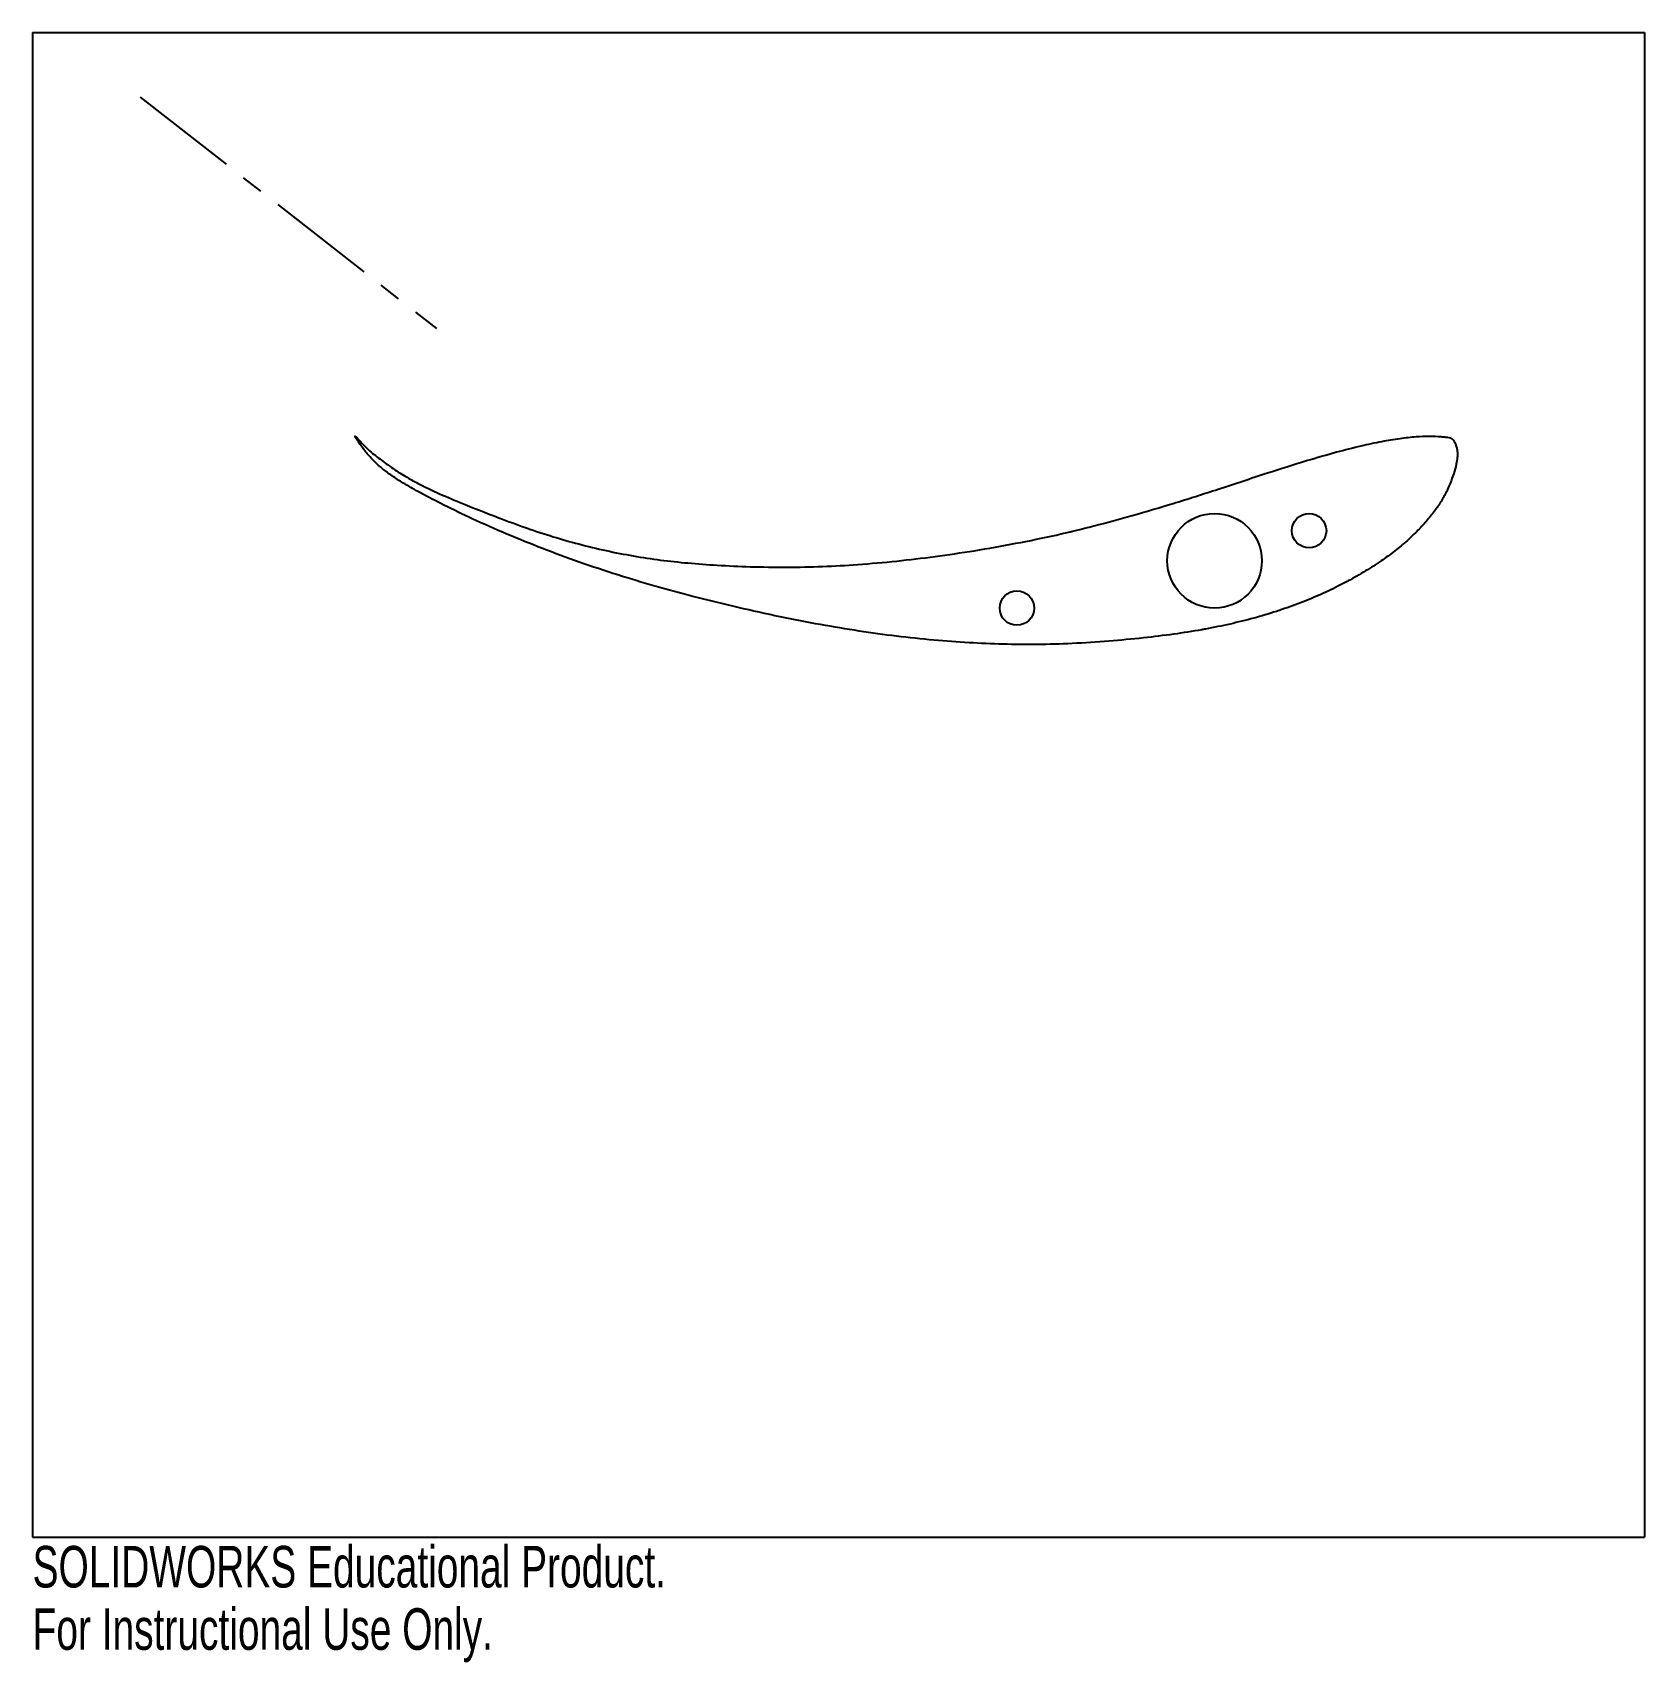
# Model space of a CAD drawing. Header units: millimetres. Extents: x -162 to 25, y -143 to 47.
import ezdxf

# ---------------------------------------------------------------- set-up
doc = ezdxf.new("R2010")
doc.units = ezdxf.units.MM
doc.linetypes.add('CENTERX2', pattern=[20.32, 12.7, -2.54, 2.54, -2.54])
doc.styles.add('SLDTEXTSTYLE0', font='TXT', dxfattribs={"width": 0.7})

msp = doc.modelspace()

# ---------------------------------------------------------------- linework, layer by layer
at = {"color": 7, "linetype": 'Continuous'}
for p, q in [((-162.5, 46.94), (25, 46.94)), ((-162.5, 46.94), (-162.5, -128.06)), ((25, 46.94), (25, -128.06)), ((-162.5, -128.06), (25, -128.06))]:
    msp.add_line(p, q, dxfattribs=at)
at = {"color": 7, "linetype": 'CENTERX2'}
msp.add_line((-150, 39.44), (-115.52, 12.5), dxfattribs=at)
at = {"color": 7, "linetype": 'Continuous', "lineweight": 25}
for centre, radius in [((-25, -14.5), 5.5), ((-14, -11), 2), ((-48, -20), 2)]:
    msp.add_circle(centre, radius, dxfattribs=at)
msp.add_open_spline([(0, 0), (-0.52, 0), (-1.66, -0.05), (-3.51, -0.25), (-5.65, -0.61), (-8.1, -1.14), (-11.03, -1.89), (-14.66, -2.94), (-19.26, -4.4), (-24.41, -6.12), (-29.65, -7.79), (-34.47, -9.22), (-39.01, -10.45), (-43.51, -11.54), (-48.16, -12.5), (-52.85, -13.33), (-57.48, -14.01), (-62, -14.55), (-66.36, -14.94), (-70.63, -15.18), (-74.79, -15.26), (-78.89, -15.21), (-82.72, -15.03), (-86.2, -14.78), (-89.46, -14.43), (-92.63, -13.95), (-95.81, -13.33), (-98.92, -12.58), (-102.01, -11.7), (-105.1, -10.68), (-108.7, -9.34), (-112.18, -7.97), (-115.25, -6.68), (-117.37, -5.66), (-119.15, -4.69), (-120.75, -3.68), (-122.35, -2.47), (-123.5, -1.61), (-125.51, 0.68), (-124.26, -1.18), (-123.61, -2.03), (-122.66, -3.05), (-121.66, -3.93), (-120.5, -4.76), (-119.06, -5.66), (-117.09, -6.77), (-114.48, -8.13), (-111.13, -9.73), (-107.32, -11.42), (-103.18, -13.1), (-98.87, -14.69), (-94.51, -16.14), (-90.04, -17.48), (-85.37, -18.75), (-80.5, -19.94), (-75.61, -21.02), (-70.91, -21.93), (-66.4, -22.68), (-62, -23.29), (-57.74, -23.74), (-53.61, -24.05), (-49.61, -24.22), (-45.61, -24.26), (-41.5, -24.14), (-37.36, -23.88), (-33.44, -23.5), (-29.84, -23.06), (-27.44, -22.69), (-25.25, -22.29), (-23.23, -21.88), (-20.47, -21.2), (-17.84, -20.41), (-15.32, -19.53), (-12.93, -18.56), (-10.99, -17.65), (-9.16, -16.69), (-7.48, -15.73), (-5.67, -14.56), (-4.06, -13.39), (-2.62, -12.2), (-1.35, -10.99), (-0.25, -9.79), (0.67, -8.62), (1.44, -7.48), (2.07, -6.33), (2.5, -5.27), (2.86, -4.25), (3.11, -3.37), (3.23, -2.65), (3.25, -2.16), (3.24, -1.78), (3.17, -1.38), (3.08, -1.08), (2.98, -0.82), (2.9, -0.65), (2.79, -0.48), (2.71, -0.39), (2.64, -0.32), (2.56, -0.27), (2.47, -0.22), (2.37, -0.18), (2.18, -0.14), (1.84, -0.1), (1.09, -0.02), (0.45, 0), (0, 0)], degree=3, knots=[0, 0, 0, 0, 0.005583, 0.012389, 0.020104, 0.029059, 0.039569, 0.052779, 0.070029, 0.091747, 0.111609, 0.129572, 0.146128, 0.162525, 0.179681, 0.197474, 0.214102, 0.230296, 0.24674, 0.261512, 0.276551, 0.291858, 0.305785, 0.318087, 0.329667, 0.341241, 0.352813, 0.364668, 0.375862, 0.387575, 0.399906, 0.41742, 0.428106, 0.435887, 0.442973, 0.449894, 0.456709, 0.46339, 0.470046, 0.474169, 0.479074, 0.483956, 0.488562, 0.493618, 0.499345, 0.506988, 0.518017, 0.531217, 0.547115, 0.563213, 0.579577, 0.596756, 0.612956, 0.630095, 0.649134, 0.667189, 0.684403, 0.700886, 0.716716, 0.732474, 0.747228, 0.76153, 0.775793, 0.790589, 0.805987, 0.820628, 0.833264, 0.845274, 0.846834, 0.857395, 0.867626, 0.877544, 0.887156, 0.896438, 0.905474, 0.910385, 0.918751, 0.926458, 0.933625, 0.940333, 0.946652, 0.952578, 0.957918, 0.962834, 0.967445, 0.972064, 0.975159, 0.97922, 0.981944, 0.983031, 0.984556, 0.985995, 0.987457, 0.987923, 0.988958, 0.989572, 0.989997, 0.990327, 0.990651, 0.990988, 0.991399, 0.991862, 0.993067, 0.995135, 1, 1, 1, 1], dxfattribs=at)

# ---------------------------------------------------------------- texts
at = {"color": 7, "linetype": 'Continuous', "char_height": 4.8336, "attachment_point": 1, "style": 'SLDTEXTSTYLE0'}
for s, insert in [('SOLIDWORKS Educational Product.', (-162.5, -129.08)), ('For Instructional Use Only.', (-162.5, -136.33))]:
    msp.add_mtext(s, dxfattribs=dict(at, insert=insert))

doc.saveas('drawing.dxf')
